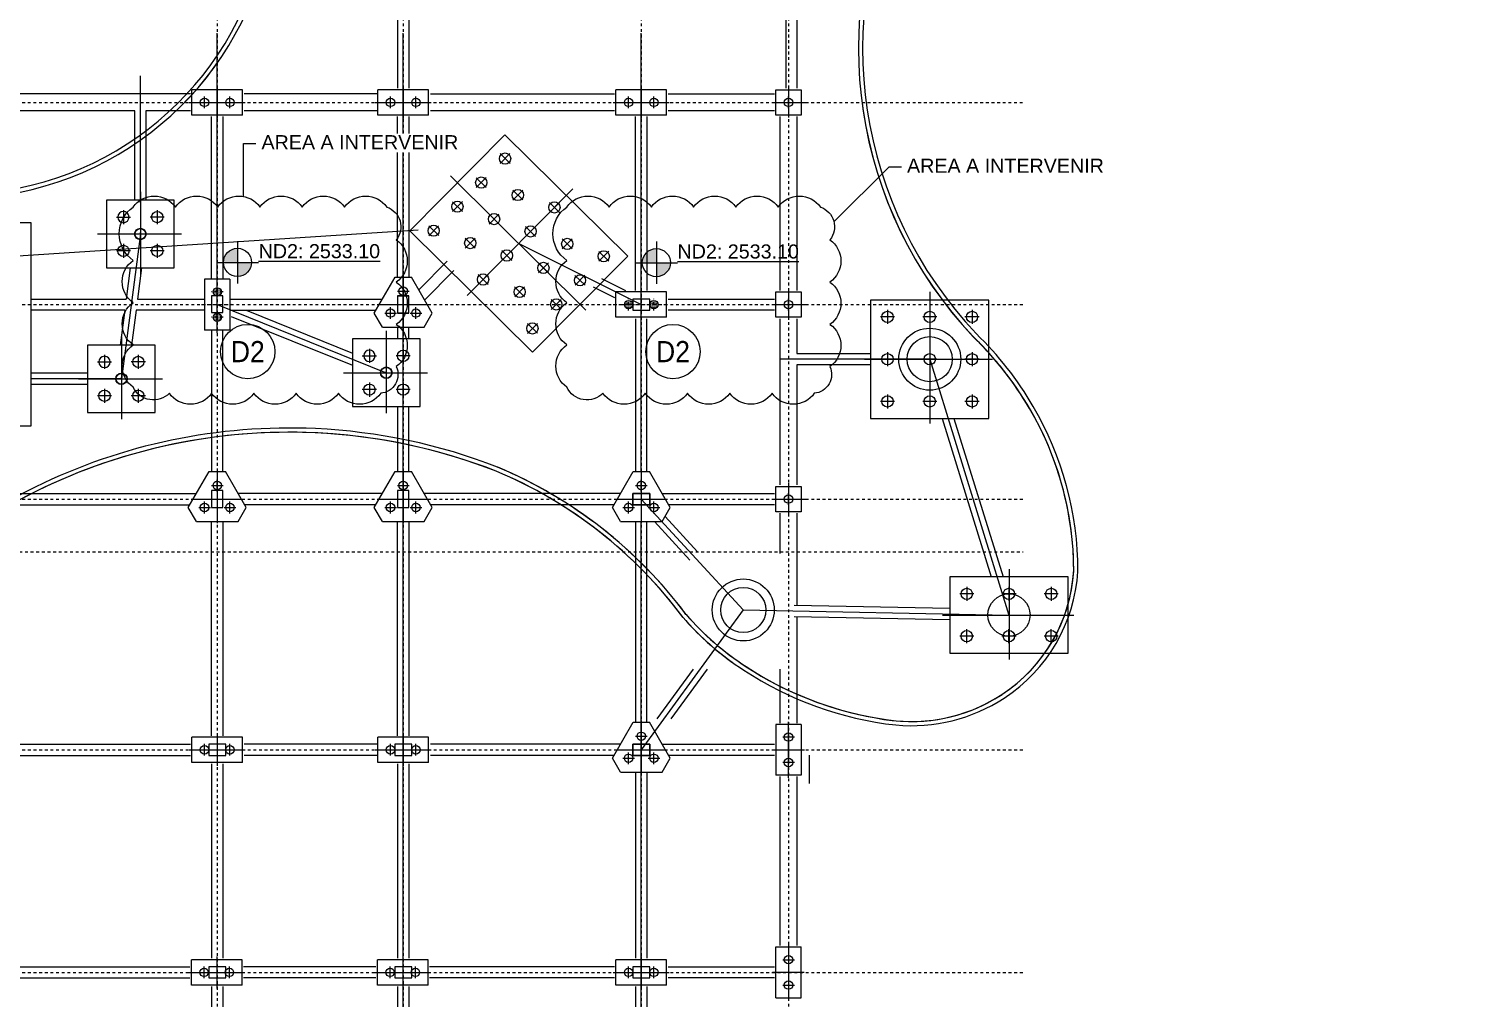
# Model space of a CAD drawing. Header units: millimetres. Extents: x 569 to 667, y -103 to 12.
# Drawn here: x 616.6 to 667.3, y -55.8 to -21.4 of the extents above; entities that cross this region are included whole.
import ezdxf
from ezdxf.enums import TextEntityAlignment as Align

# ---------------------------------------------------------------- set-up
doc = ezdxf.new("R2010")
doc.units = ezdxf.units.MM
doc.header["$LTSCALE"] = 0.0003
doc.linetypes.add('CENTER2', pattern=[1.125, 0.75, -0.125, 0.125, -0.125])
doc.linetypes.add('DASHDOT', pattern=[1, 0.5, -0.25, 0, -0.25])
for name, color, linetype in [('EE-5', 7, 'Continuous'), ('EE-EJES', 8, 'DASHDOT'), ('EE-PILOTE', 3, 'Continuous'), ('EE-TEXTO 1', 4, 'Continuous'), ('EE-TEXTO 2', 2, 'Continuous'), ('RE-DADO', 130, 'Continuous'), ('RE-SOMBRAS', 254, 'Continuous'), ('SIM-ACHURADO', 8, 'Continuous'), ('SIM-CONCRETO', 4, 'Continuous'), ('SIM-COTAS', 1, 'Continuous'), ('SIM-TRASFONDO', 254, 'Continuous')]:
    doc.layers.add(name, color=color, linetype=linetype)
doc.styles.add('ARIAL EE', font='arial.ttf')
doc.dimstyles.new('RE - STANDAR', dxfattribs={"dimtxt": 0.002, "dimasz": 0.0015, "dimexe": 0.001, "dimexo": 0.0015, "dimgap": 0.0005, "dimtad": 1, "dimzin": 4, "dimdsep": 46, "dimtxsty": 'ARIAL EE', "dimcen": 0, "dimclrd": 1, "dimclre": 1, "dimclrt": 2, "dimadec": 0, "dimazin": 0, "dimtfac": 1, "dimtix": 1, "dimtofl": 0, "dimtmove": 1, "dimatfit": 2, "dimfxl": 0.0015, "dimtolj": 1, "dimtzin": 4, "dimlwd": -1, "dimlwe": -1, "dimarcsym": 2})

# ---------------------------------------------------------------- blocks, each defined once
blk = doc.blocks.new('ITEM_EJES')
at = {"layer": 'EE-5'}
blk.add_circle((0, 0), 3.86, dxfattribs=at)
at = {"layer": 'EE-TEXTO 1', "style": 'ARIAL EE', "flags": 4}
blk.add_attdef('EJE', text='', height=3, dxfattribs=at).set_placement((0, 0), align=Align.MIDDLE_CENTER)
blk = doc.blocks.new('DADO 2.')
at = {"layer": 'RE-SOMBRAS'}
h = blk.add_hatch(dxfattribs=at)
h.set_pattern_fill('DOTS', color=256, scale=0.01)
h.set_pattern_definition([(0, (-3.227174, -4.161535), (0.0079375, 0.015875), [0, -0.015875])])
h.paths.add_polyline_path([(925635.311, 75011.74, 0.414214), (925635.161, 75011.59), (925635.311, 75011.59)])
h.paths.add_polyline_path([(925635.311, 75011.74), (925635.311, 75011.59), (925635.461, 75011.59, 0.414214)])
h.paths.add_polyline_path([(925635.461, 75011.59), (925635.311, 75011.59), (925635.311, 75011.44, 0.414214)])
h.paths.add_polyline_path([(925635.311, 75011.59), (925635.161, 75011.59, 0.414214), (925635.311, 75011.44)])
h = blk.add_hatch(dxfattribs=at)
h.set_pattern_fill('DOTS', color=256, scale=0.01)
h.set_pattern_definition([(0, (-2.327174, -4.161535), (0.0079375, 0.015875), [0, -0.015875])])
h.paths.add_polyline_path([(925636.211, 75011.74, 0.414214), (925636.061, 75011.59), (925636.211, 75011.59)])
h.paths.add_polyline_path([(925636.211, 75011.74), (925636.211, 75011.59), (925636.361, 75011.59, 0.414214)])
h.paths.add_polyline_path([(925636.361, 75011.59), (925636.211, 75011.59), (925636.211, 75011.44, 0.414214)])
h.paths.add_polyline_path([(925636.211, 75011.59), (925636.061, 75011.59, 0.414214), (925636.211, 75011.44)])
at = {"layer": 'EE-EJES'}
for p, q in [((925635.761, 75012.148), (925635.761, 75011.019)), ((925634.761, 75011.59), (925636.754, 75011.59)), ((925635.104, 75011.59), (925635.518, 75011.59)), ((925635.311, 75011.383), (925635.311, 75011.798)), ((925636.004, 75011.59), (925636.418, 75011.59)), ((925636.211, 75011.383), (925636.211, 75011.798))]:
    blk.add_line(p, q, dxfattribs=at)
at = {"layer": 'EE-PILOTE', "ltscale": 2.5}
for centre in [(925635.311, 75011.59), (925636.211, 75011.59)]:
    blk.add_circle(centre, 0.15, dxfattribs=at)
at = {"layer": 'RE-DADO'}
for p, q in [((925634.861, 75011.14), (925634.861, 75012.04)), ((925636.661, 75012.04), (925634.861, 75012.04)), ((925636.661, 75011.14), (925636.661, 75012.04)), ((925636.661, 75011.14), (925634.861, 75011.14))]:
    blk.add_line(p, q, dxfattribs=at)
blk = doc.blocks.new('NIVEL PLANTA')
h = blk.add_hatch(color=256)
h.paths.add_polyline_path([(-2, 0), (0, 0), (0, 2, 0.414214)])
h.paths.add_polyline_path([(2, 0), (0, 0), (0, -2, 0.414214)])
for p, q in [((0, 3), (0, -3)), ((-3, 0), (3, 0))]:
    blk.add_line(p, q)
blk.add_circle((0, 0), 2)
at = {"layer": 'EE-TEXTO 2', "style": 'ARIAL EE'}
blk.add_attdef('NIVEL', (3, 0.59), '', height=2, dxfattribs=at)
blk = doc.blocks.new('PLANTA PILOTE')
at = {"layer": 'SIM-ACHURADO', "transparency": 33554687}
for points in [[(0.25, 0), (-0.25, 0)], [(0, 0.25), (0, -0.25)]]:
    blk.add_lwpolyline(points, dxfattribs=at)
blk.add_circle((0, 0), 0.2, dxfattribs=at)
blk = doc.blocks.new('TRASFONDO')
at = {"layer": 'SIM-TRASFONDO', "transparency": 33554687}
for p, q in [((51.547, 52.246), (51.547, 49.647)), ((51.947, 52.246), (51.947, 49.647)), ((65.32, 52.246), (65.32, 49.647)), ((65.72, 52.246), (65.72, 49.647)), ((45.147, 41.067), (45.147, 51.602)), ((51.747, 5.901), (51.747, 51.602)), ((51.747, 5.901), (51.747, 51.602)), ((60.195, 36.046), (60.195, 51.602)), ((42.419, 45.576), (42.419, 50.083)), ((44.197, 49.447), (37.397, 49.447)), ((44.247, 48.697), (44.247, 49.597)), ((46.047, 49.597), (44.247, 49.597)), ((44.697, 48.939), (44.697, 49.354)), ((45.147, 49.705), (45.147, 48.576)), ((45.597, 48.939), (45.597, 49.354)), ((46.047, 48.697), (46.047, 49.597)), ((50.815, 49.447), (46.097, 49.447)), ((50.847, 48.697), (50.847, 49.597)), ((52.647, 49.597), (50.847, 49.597)), ((51.297, 48.939), (51.297, 49.354)), ((51.747, 49.705), (51.747, 48.576)), ((52.197, 48.939), (52.197, 49.354)), ((52.647, 48.697), (52.647, 49.597)), ((52.715, 49.447), (59.245, 49.447)), ((59.295, 48.697), (59.295, 49.597)), ((61.095, 49.597), (59.295, 49.597)), ((59.745, 48.939), (59.745, 49.354)), ((60.195, 49.705), (60.195, 48.576)), ((60.645, 48.939), (60.645, 49.354)), ((61.095, 48.697), (61.095, 49.597)), ((61.145, 49.447), (64.92, 49.447)), ((64.97, 49.597), (65.87, 49.597)), ((64.97, 48.697), (64.97, 49.597)), ((65.42, 49.714), (65.42, 48.607)), ((65.42, 48.939), (65.42, 49.354)), ((65.87, 49.597), (65.87, 48.697)), ((42.219, 48.847), (37.397, 48.847)), ((42.219, 45.676), (42.219, 48.847)), ((44.197, 48.847), (42.619, 48.847)), ((42.619, 48.847), (42.619, 45.676)), ((44.147, 49.147), (46.14, 49.147)), ((44.489, 49.147), (44.904, 49.147)), ((45.389, 49.147), (45.804, 49.147)), ((50.815, 48.847), (46.097, 48.847)), ((50.747, 49.147), (52.74, 49.147)), ((51.089, 49.147), (51.504, 49.147)), ((51.989, 49.147), (52.404, 49.147)), ((59.245, 48.847), (52.715, 48.847)), ((59.195, 49.147), (61.189, 49.147)), ((59.538, 49.147), (59.952, 49.147)), ((60.438, 49.147), (60.852, 49.147)), ((64.92, 48.847), (61.145, 48.847)), ((64.856, 49.147), (66.03, 49.147)), ((65.213, 49.147), (65.627, 49.147)), ((46.047, 48.697), (44.247, 48.697)), ((44.947, 42.867), (44.947, 48.647)), ((45.347, 48.647), (45.347, 42.867)), ((52.647, 48.697), (50.847, 48.697)), ((51.547, 42.946), (51.547, 48.647)), ((51.947, 48.647), (51.947, 42.946)), ((61.095, 48.697), (59.295, 48.697)), ((59.995, 42.467), (59.995, 48.647)), ((60.395, 48.647), (60.395, 42.467)), ((65.87, 48.697), (64.97, 48.697)), ((65.12, 42.467), (65.12, 48.647)), ((65.72, 48.647), (65.72, 42.467)), ((53.421, 46.538), (58.232, 41.777)), ((43.619, 45.676), (41.219, 45.676)), ((41.219, 45.676), (41.219, 43.276)), ((42.419, 45.969), (42.419, 43.042)), ((43.619, 43.276), (43.619, 45.676)), ((57.761, 46.073), (54.014, 42.287)), ((38.547, 44.869), (34.347, 44.869)), ((38.547, 37.669), (38.547, 44.869)), ((35.717, 43.541), (52.278, 44.622)), ((40.9, 44.476), (43.881, 44.476)), ((42.419, 44.476), (41.747, 39.333)), ((42.419, 44.476), (42.419, 44.526)), ((42.419, 44.476), (42.477, 44.476)), ((55.847, 44.138), (60.195, 41.967)), ((41.219, 43.276), (43.619, 43.276)), ((42.061, 43.276), (41.916, 42.167)), ((42.464, 43.276), (42.319, 42.167)), ((52.298, 42.491), (53.312, 43.515)), ((52.506, 42.132), (53.544, 43.181)), ((50.72, 41.667), (51.458, 42.946)), ((51.458, 42.946), (52.036, 42.946)), ((51.747, 43.006), (51.747, 41.107)), ((51.747, 42.239), (51.747, 42.654)), ((52.774, 41.667), (52.036, 42.946)), ((58.787, 42.894), (59.641, 42.467)), ((38.547, 42.167), (41.553, 42.167)), ((41.553, 42.167), (41.916, 42.167)), ((42.319, 42.167), (44.697, 42.167)), ((45.347, 42.285), (44.947, 42.285)), ((44.947, 42.285), (44.947, 41.685)), ((45.347, 41.685), (45.347, 42.285)), ((45.597, 42.167), (51.008, 42.167)), ((51.539, 42.446), (51.954, 42.446)), ((51.947, 42.282), (51.547, 42.282)), ((51.547, 42.282), (51.547, 41.682)), ((51.947, 42.267), (51.547, 42.267)), ((51.547, 42.267), (51.547, 41.667)), ((51.947, 41.682), (51.947, 42.282)), ((51.947, 41.667), (51.947, 42.267)), ((58.49, 42.594), (59.245, 42.218)), ((60.495, 42.167), (59.895, 42.167)), ((59.895, 42.167), (59.895, 41.767)), ((60.495, 41.767), (60.495, 42.167)), ((61.145, 42.167), (64.92, 42.167)), ((64.97, 42.417), (65.87, 42.417)), ((64.97, 41.517), (64.97, 42.417)), ((65.42, 42.534), (65.42, 41.427)), ((65.42, 41.759), (65.42, 42.174)), ((65.87, 42.417), (65.87, 41.517)), ((72.532, 42.131), (68.332, 42.131)), ((68.332, 42.131), (68.332, 37.931)), ((70.432, 42.424), (70.432, 37.749)), ((72.532, 37.931), (72.532, 42.131)), ((41.553, 41.767), (38.547, 41.767)), ((41.864, 41.767), (41.553, 41.767)), ((41.864, 41.767), (41.702, 40.533)), ((42.267, 41.767), (42.106, 40.533)), ((44.697, 41.767), (42.267, 41.767)), ((44.947, 41.685), (45.347, 41.685)), ((45.147, 41.967), (51.146, 39.55)), ((45.597, 41.767), (50.777, 41.767)), ((45.647, 41.981), (45.682, 41.967)), ((46.179, 41.767), (49.946, 40.249)), ((51.008, 41.167), (50.72, 41.667)), ((50.823, 41.967), (52.67, 41.967)), ((51.089, 41.667), (51.504, 41.667)), ((51.297, 41.459), (51.297, 41.874)), ((51.547, 41.682), (51.947, 41.682)), ((51.547, 41.667), (51.947, 41.667)), ((51.989, 41.667), (52.404, 41.667)), ((52.197, 41.459), (52.197, 41.874)), ((52.486, 41.167), (52.774, 41.667)), ((59.895, 41.767), (60.495, 41.767)), ((64.92, 41.767), (61.145, 41.767)), ((64.856, 41.967), (66.03, 41.967)), ((65.213, 41.967), (65.627, 41.967)), ((68.932, 41.781), (68.932, 41.281)), ((70.432, 41.781), (70.432, 41.281)), ((71.932, 41.781), (71.932, 41.281)), ((45.647, 41.55), (49.946, 39.817)), ((51.008, 41.167), (52.486, 41.167)), ((51.547, 41.167), (51.547, 40.75)), ((51.947, 40.75), (51.947, 41.167)), ((59.995, 41.467), (59.995, 36.046)), ((60.395, 36.046), (60.395, 41.467)), ((65.87, 41.517), (64.97, 41.517)), ((65.12, 35.567), (65.12, 41.467)), ((65.72, 41.467), (65.72, 40.231)), ((69.182, 41.531), (68.682, 41.531)), ((70.682, 41.531), (70.182, 41.531)), ((72.182, 41.531), (71.682, 41.531)), ((41.747, 40.825), (41.747, 37.898)), ((44.947, 41.067), (44.947, 36.046)), ((45.347, 36.046), (45.347, 41.067)), ((52.346, 40.75), (49.946, 40.75)), ((49.946, 40.75), (49.946, 38.35)), ((51.146, 41.042), (51.146, 38.115)), ((52.346, 38.35), (52.346, 40.75)), ((42.947, 40.533), (40.547, 40.533)), ((40.547, 40.533), (40.547, 38.133)), ((42.947, 38.133), (42.947, 40.533)), ((65.72, 40.231), (68.332, 40.231)), ((68.932, 40.281), (68.932, 39.781)), ((70.432, 40.281), (70.432, 39.781)), ((71.932, 40.281), (71.932, 39.781)), ((51.146, 39.55), (51.146, 39.599)), ((51.146, 39.55), (51.146, 39.599)), ((70.432, 40.031), (65.12, 40.031)), ((68.332, 39.831), (65.72, 39.831)), ((65.72, 39.831), (65.72, 35.567)), ((68.12, 40.031), (72.66, 40.031)), ((69.182, 40.031), (68.682, 40.031)), ((70.682, 40.031), (70.182, 40.031)), ((70.432, 40.031), (73.243, 30.95)), ((72.182, 40.031), (71.682, 40.031)), ((40.547, 39.533), (38.547, 39.533)), ((41.747, 39.333), (38.547, 39.333)), ((40.547, 39.133), (38.547, 39.133)), ((40.229, 39.333), (43.209, 39.333)), ((41.747, 39.333), (41.747, 39.382)), ((41.747, 39.333), (41.747, 39.382)), ((41.747, 39.333), (41.805, 39.333)), ((41.747, 39.333), (41.805, 39.333)), ((49.628, 39.55), (52.608, 39.55)), ((51.146, 39.55), (51.204, 39.55)), ((51.146, 39.55), (51.204, 39.55)), ((68.932, 38.781), (68.932, 38.281)), ((70.432, 38.781), (70.432, 38.281)), ((71.932, 38.781), (71.932, 38.281)), ((40.547, 38.133), (42.947, 38.133)), ((49.946, 38.35), (52.346, 38.35)), ((51.547, 38.35), (51.547, 36.046)), ((51.947, 36.046), (51.947, 38.35)), ((69.182, 38.531), (68.682, 38.531)), ((70.682, 38.531), (70.182, 38.531)), ((72.182, 38.531), (71.682, 38.531)), ((34.347, 37.669), (38.547, 37.669)), ((68.332, 37.931), (72.532, 37.931)), ((70.872, 37.931), (72.616, 32.3)), ((71.291, 37.931), (73.034, 32.3)), ((44.12, 34.767), (44.858, 36.046)), ((44.858, 36.046), (45.436, 36.046)), ((45.147, 36.106), (45.147, 34.207)), ((46.174, 34.767), (45.436, 36.046)), ((50.72, 34.767), (51.458, 36.046)), ((51.458, 36.046), (52.036, 36.046)), ((51.747, 36.106), (51.747, 34.207)), ((52.774, 34.767), (52.036, 36.046)), ((59.168, 34.767), (59.906, 36.046)), ((59.906, 36.046), (60.484, 36.046)), ((60.195, 36.106), (60.195, 34.207)), ((61.222, 34.767), (60.484, 36.046)), ((44.939, 35.546), (45.354, 35.546)), ((45.147, 35.339), (45.147, 35.754)), ((51.539, 35.546), (51.954, 35.546)), ((51.747, 35.339), (51.747, 35.754)), ((59.988, 35.546), (60.402, 35.546)), ((60.195, 35.339), (60.195, 35.754)), ((65.42, 35.634), (65.42, 34.527)), ((37.186, 35.267), (44.408, 35.267)), ((38.895, 35.425), (38.76, 35.359)), ((44.223, 35.067), (46.07, 35.067)), ((45.347, 35.367), (44.947, 35.367)), ((44.947, 35.367), (44.947, 34.767)), ((45.347, 35.367), (44.947, 35.367)), ((44.947, 35.367), (44.947, 34.767)), ((45.347, 34.767), (45.347, 35.367)), ((45.347, 34.767), (45.347, 35.367)), ((51.008, 35.267), (45.886, 35.267)), ((50.823, 35.067), (52.67, 35.067)), ((51.947, 35.367), (51.547, 35.367)), ((51.547, 35.367), (51.547, 34.767)), ((51.947, 35.367), (51.547, 35.367)), ((51.547, 35.367), (51.547, 34.767)), ((51.947, 34.767), (51.947, 35.367)), ((51.947, 34.767), (51.947, 35.367)), ((59.456, 35.267), (52.486, 35.267)), ((59.272, 35.067), (61.118, 35.067)), ((59.895, 35.267), (60.495, 35.267)), ((59.895, 34.867), (59.895, 35.267)), ((60.495, 35.267), (59.895, 35.267)), ((59.895, 35.267), (59.895, 34.867)), ((60.195, 35.067), (63.814, 31.129)), ((60.495, 35.267), (60.495, 34.867)), ((60.495, 34.867), (60.495, 35.267)), ((60.934, 35.267), (64.92, 35.267)), ((64.856, 35.067), (66.03, 35.067)), ((64.97, 35.517), (65.87, 35.517)), ((64.97, 34.617), (64.97, 35.517)), ((65.213, 35.067), (65.627, 35.067)), ((65.42, 34.859), (65.42, 35.274)), ((65.87, 35.517), (65.87, 34.617)), ((37.417, 34.867), (44.177, 34.867)), ((44.408, 34.267), (44.12, 34.767)), ((44.489, 34.767), (44.904, 34.767)), ((44.697, 34.559), (44.697, 34.974)), ((44.947, 34.767), (45.347, 34.767)), ((44.947, 34.767), (45.347, 34.767)), ((45.389, 34.767), (45.804, 34.767)), ((45.597, 34.559), (45.597, 34.974)), ((45.886, 34.267), (46.174, 34.767)), ((50.777, 34.867), (46.117, 34.867)), ((51.008, 34.267), (50.72, 34.767)), ((51.089, 34.767), (51.504, 34.767)), ((51.297, 34.559), (51.297, 34.974)), ((51.547, 34.767), (51.947, 34.767)), ((51.547, 34.767), (51.947, 34.767)), ((51.989, 34.767), (52.404, 34.767)), ((52.197, 34.559), (52.197, 34.974)), ((52.486, 34.267), (52.774, 34.767)), ((59.225, 34.867), (52.717, 34.867)), ((59.456, 34.267), (59.168, 34.767)), ((59.538, 34.767), (59.952, 34.767)), ((59.745, 34.559), (59.745, 34.974)), ((60.495, 34.867), (59.895, 34.867)), ((59.895, 34.867), (60.495, 34.867)), ((60.438, 34.767), (60.852, 34.767)), ((60.645, 34.559), (60.645, 34.974)), ((60.934, 34.267), (61.222, 34.767)), ((64.92, 34.867), (61.165, 34.867)), ((65.87, 34.617), (64.97, 34.617)), ((65.12, 33.129), (65.12, 34.567)), ((65.72, 34.567), (65.72, 31.293)), ((44.408, 34.267), (45.886, 34.267)), ((44.947, 26.667), (44.947, 34.267)), ((45.347, 34.267), (45.347, 26.667)), ((51.008, 34.267), (52.486, 34.267)), ((51.547, 26.667), (51.547, 34.267)), ((51.947, 34.267), (51.947, 26.667)), ((59.456, 34.267), (60.934, 34.267)), ((59.995, 34.267), (59.995, 27.146)), ((60.195, 5.901), (60.195, 34.267)), ((60.395, 27.146), (60.395, 34.267)), ((60.659, 34.267), (61.915, 32.9)), ((61.037, 34.446), (62.19, 33.192)), ((73.245, 32.582), (73.245, 29.377)), ((75.345, 32.3), (71.145, 32.3)), ((71.145, 32.3), (71.145, 29.6)), ((75.345, 29.6), (75.345, 32.3)), ((71.995, 31.7), (71.495, 31.7)), ((71.745, 31.95), (71.745, 31.45)), ((73.493, 31.7), (72.993, 31.7)), ((73.243, 31.95), (73.243, 31.45)), ((74.995, 31.7), (74.495, 31.7)), ((74.745, 31.95), (74.745, 31.45)), ((63.814, 31.129), (60.195, 26.167)), ((63.814, 31.129), (73.243, 30.95)), ((65.615, 31.295), (71.145, 31.19)), ((61.679, 30.86), (61.679, 30.86)), ((65.615, 30.895), (71.145, 30.79)), ((65.72, 30.893), (65.72, 27.117)), ((70.886, 30.95), (75.548, 30.95)), ((71.745, 29.95), (71.745, 30.45)), ((73.243, 29.95), (73.243, 30.45)), ((74.745, 29.95), (74.745, 30.45)), ((71.995, 30.2), (71.495, 30.2)), ((73.493, 30.2), (72.993, 30.2)), ((74.995, 30.2), (74.495, 30.2)), ((71.145, 29.6), (75.345, 29.6)), ((62.035, 29.029), (60.75, 27.267)), ((62.53, 29.029), (61.245, 27.267)), ((65.12, 27.117), (65.12, 29.029)), ((59.168, 25.867), (59.906, 27.146)), ((59.906, 27.146), (60.484, 27.146)), ((60.195, 27.206), (60.195, 25.307)), ((61.222, 25.867), (60.484, 27.146)), ((65.87, 27.067), (64.97, 27.067)), ((64.97, 27.067), (64.97, 25.267)), ((65.42, 25.167), (65.42, 27.16)), ((65.87, 27.067), (65.87, 25.267)), ((44.247, 25.717), (44.247, 26.617)), ((46.047, 26.617), (44.247, 26.617)), ((45.147, 26.725), (45.147, 25.595)), ((46.047, 25.717), (46.047, 26.617)), ((50.847, 25.717), (50.847, 26.617)), ((52.647, 26.617), (50.847, 26.617)), ((51.747, 26.725), (51.747, 25.595)), ((52.647, 25.717), (52.647, 26.617)), ((59.988, 26.646), (60.402, 26.646)), ((60.195, 26.439), (60.195, 26.854)), ((65.627, 26.617), (65.213, 26.617)), ((65.42, 26.409), (65.42, 26.824)), ((65.42, 26.567), (65.42, 25.767)), ((37.186, 26.367), (44.197, 26.367)), ((37.417, 25.967), (44.197, 25.967)), ((44.147, 26.167), (46.14, 26.167)), ((44.489, 26.167), (44.904, 26.167)), ((44.697, 25.959), (44.697, 26.374)), ((45.447, 26.367), (44.847, 26.367)), ((44.847, 26.367), (44.847, 25.967)), ((44.847, 25.967), (45.447, 25.967)), ((45.389, 26.167), (45.804, 26.167)), ((45.447, 25.967), (45.447, 26.367)), ((45.597, 25.959), (45.597, 26.374)), ((50.815, 26.367), (46.097, 26.367)), ((50.815, 25.967), (46.097, 25.967)), ((50.747, 26.167), (52.74, 26.167)), ((51.089, 26.167), (51.504, 26.167)), ((51.297, 25.959), (51.297, 26.374)), ((52.047, 26.367), (51.447, 26.367)), ((51.447, 26.367), (51.447, 25.967)), ((51.447, 25.967), (52.047, 25.967)), ((51.989, 26.167), (52.404, 26.167)), ((52.047, 25.967), (52.047, 26.367)), ((52.197, 25.959), (52.197, 26.374)), ((59.456, 26.367), (52.715, 26.367)), ((59.225, 25.967), (52.715, 25.967)), ((59.272, 26.167), (61.118, 26.167)), ((59.745, 25.659), (59.745, 26.074)), ((59.895, 26.367), (60.495, 26.367)), ((59.895, 25.967), (59.895, 26.367)), ((60.495, 26.367), (59.895, 26.367)), ((59.895, 26.367), (59.895, 25.967)), ((60.495, 26.367), (59.895, 26.367)), ((59.895, 26.367), (59.895, 25.967)), ((60.495, 25.967), (59.895, 25.967)), ((59.895, 25.967), (60.495, 25.967)), ((59.895, 25.967), (60.495, 25.967)), ((60.495, 26.367), (60.495, 25.967)), ((60.495, 25.967), (60.495, 26.367)), ((60.495, 25.967), (60.495, 26.367)), ((60.645, 25.659), (60.645, 26.074)), ((60.934, 26.367), (64.92, 26.367)), ((64.92, 25.967), (61.165, 25.967)), ((64.862, 26.167), (65.991, 26.167)), ((65.295, 26.167), (65.545, 26.167)), ((65.42, 25.509), (65.42, 25.924)), ((66.161, 24.97), (66.161, 25.97)), ((46.047, 25.717), (44.247, 25.717)), ((44.947, 25.667), (44.947, 18.767)), ((45.347, 25.667), (45.347, 18.767)), ((52.647, 25.717), (50.847, 25.717)), ((51.547, 25.667), (51.547, 18.767)), ((51.947, 25.667), (51.947, 18.767)), ((59.456, 25.367), (59.168, 25.867)), ((59.538, 25.867), (59.952, 25.867)), ((60.438, 25.867), (60.852, 25.867)), ((60.934, 25.367), (61.222, 25.867)), ((65.627, 25.717), (65.213, 25.717)), ((59.456, 25.367), (60.934, 25.367)), ((59.995, 25.367), (59.995, 18.767)), ((60.395, 25.367), (60.395, 18.767)), ((65.87, 25.267), (64.97, 25.267)), ((65.12, 19.217), (65.12, 25.217)), ((65.72, 25.217), (65.72, 19.217)), ((45.129, 18.825), (45.129, 17.695)), ((51.729, 18.825), (51.729, 17.695)), ((60.195, 18.825), (60.195, 17.695)), ((64.97, 19.167), (65.87, 19.167)), ((64.97, 17.367), (64.97, 19.167)), ((65.42, 19.266), (65.42, 17.273)), ((65.42, 18.924), (65.42, 18.509)), ((65.87, 17.367), (65.87, 19.167)), ((37.186, 18.467), (44.179, 18.467)), ((44.129, 18.267), (46.122, 18.267)), ((44.229, 17.817), (44.229, 18.717)), ((46.029, 18.717), (44.229, 18.717)), ((44.471, 18.267), (44.886, 18.267)), ((44.679, 18.059), (44.679, 18.474)), ((45.447, 18.467), (44.847, 18.467)), ((44.847, 18.467), (44.847, 18.067)), ((45.371, 18.267), (45.786, 18.267)), ((45.447, 18.067), (45.447, 18.467)), ((45.579, 18.059), (45.579, 18.474)), ((46.029, 17.817), (46.029, 18.717)), ((50.779, 18.467), (46.079, 18.467)), ((50.729, 18.267), (52.722, 18.267)), ((50.829, 17.817), (50.829, 18.717)), ((52.629, 18.717), (50.829, 18.717)), ((51.071, 18.267), (51.486, 18.267)), ((51.279, 18.059), (51.279, 18.474)), ((52.047, 18.467), (51.447, 18.467)), ((51.447, 18.467), (51.447, 18.067)), ((51.971, 18.267), (52.386, 18.267)), ((52.047, 18.067), (52.047, 18.467)), ((52.179, 18.059), (52.179, 18.474)), ((52.629, 17.817), (52.629, 18.717)), ((59.245, 18.467), (52.679, 18.467)), ((59.195, 18.267), (61.189, 18.267)), ((59.295, 17.817), (59.295, 18.717)), ((61.095, 18.717), (59.295, 18.717)), ((59.538, 18.267), (59.952, 18.267)), ((59.745, 18.059), (59.745, 18.474)), ((60.495, 18.467), (59.895, 18.467)), ((59.895, 18.467), (59.895, 18.067)), ((60.438, 18.267), (60.852, 18.267)), ((60.495, 18.067), (60.495, 18.467)), ((60.645, 18.059), (60.645, 18.474)), ((61.095, 17.817), (61.095, 18.717)), ((61.145, 18.467), (64.92, 18.467)), ((65.978, 18.267), (64.849, 18.267)), ((65.213, 18.717), (65.627, 18.717)), ((37.417, 18.067), (44.179, 18.067)), ((46.029, 17.817), (44.229, 17.817)), ((44.847, 18.067), (45.447, 18.067)), ((44.947, 17.767), (44.947, 11.248)), ((45.347, 17.767), (45.347, 11.248)), ((50.779, 18.067), (46.079, 18.067)), ((52.629, 17.817), (50.829, 17.817)), ((51.447, 18.067), (52.047, 18.067)), ((51.547, 17.767), (51.547, 11.267)), ((51.947, 17.767), (51.947, 11.267)), ((59.245, 18.067), (52.679, 18.067)), ((61.095, 17.817), (59.295, 17.817)), ((59.895, 18.067), (60.495, 18.067)), ((59.995, 17.767), (59.995, 10.817)), ((60.395, 17.767), (60.395, 10.817)), ((64.92, 18.067), (61.145, 18.067)), ((65.213, 17.817), (65.627, 17.817)), ((65.42, 18.024), (65.42, 17.609)), ((64.97, 17.367), (65.87, 17.367))]:
    blk.add_line(p, q, dxfattribs=at)
blk.add_lwpolyline([(56.337, 40.276), (59.713, 43.688), (55.356, 47.999), (51.981, 44.588)], close=True, dxfattribs=at)
for points in [[(55.538, 46.975), (55.183, 47.327)], [(55.185, 46.973), (55.536, 47.329)], [(54.694, 46.122), (54.339, 46.474)], [(54.341, 46.12), (54.692, 46.476)], [(55.637, 46.033), (55.993, 45.682)], [(55.99, 46.036), (55.639, 45.68)], [(53.85, 45.269), (53.495, 45.621)], [(53.848, 45.623), (53.496, 45.268)], [(54.793, 45.181), (55.149, 44.829)], [(55.146, 45.183), (54.795, 44.827)], [(57.29, 45.242), (56.934, 45.593)], [(56.936, 45.24), (57.288, 45.596)], [(53.006, 44.416), (52.651, 44.768)], [(53.004, 44.77), (52.652, 44.415)], [(56.446, 44.389), (56.09, 44.74)], [(56.092, 44.387), (56.444, 44.743)], [(53.949, 44.328), (54.304, 43.976)], [(54.302, 44.33), (53.951, 43.974)], [(57.744, 43.948), (57.389, 44.3)], [(57.743, 44.301), (57.391, 43.946)], [(55.601, 43.536), (55.246, 43.888)], [(55.6, 43.889), (55.248, 43.534)], [(58.687, 43.859), (59.042, 43.507)], [(58.689, 43.506), (59.041, 43.861)], [(56.9, 43.095), (56.545, 43.447)], [(56.899, 43.448), (56.547, 43.093)], [(54.757, 42.683), (54.402, 43.035)], [(54.756, 43.036), (54.404, 42.681)], [(57.843, 43.006), (58.198, 42.654)], [(57.845, 42.653), (58.197, 43.008)], [(56.056, 42.242), (55.701, 42.594)], [(56.055, 42.596), (55.703, 42.241)], [(56.999, 42.153), (57.354, 41.802)], [(57.352, 42.155), (57.001, 41.799)], [(56.154, 41.3), (56.51, 40.949)], [(56.508, 41.302), (56.157, 40.946)]]:
    blk.add_lwpolyline(points, dxfattribs=at)
for centre, radius in [((44.697, 49.147), 0.15), ((45.597, 49.147), 0.15), ((51.297, 49.147), 0.15), ((52.197, 49.147), 0.15), ((59.745, 49.147), 0.15), ((60.645, 49.147), 0.15), ((65.42, 49.147), 0.15), ((55.361, 47.151), 0.2), ((54.516, 46.298), 0.2), ((55.815, 45.858), 0.2), ((53.672, 45.445), 0.2), ((54.971, 45.005), 0.2), ((57.112, 45.418), 0.2), ((42.419, 44.476), 0.204), ((42.419, 44.476), 0.191), ((52.828, 44.592), 0.2), ((56.268, 44.565), 0.2), ((54.127, 44.152), 0.2), ((57.567, 44.124), 0.2), ((55.424, 43.712), 0.2), ((58.865, 43.683), 0.2), ((56.723, 43.271), 0.2), ((54.58, 42.859), 0.2), ((58.021, 42.83), 0.2), ((51.747, 42.446), 0.15), ((55.879, 42.418), 0.2), ((57.176, 41.977), 0.2), ((65.42, 41.967), 0.15), ((51.297, 41.667), 0.15), ((52.197, 41.667), 0.15), ((68.932, 41.531), 0.2), ((70.432, 41.531), 0.2), ((71.932, 41.531), 0.2), ((56.332, 41.124), 0.2), ((70.432, 40.031), 1.1), ((70.432, 40.031), 0.8), ((68.932, 40.031), 0.2), ((70.432, 40.031), 0.2), ((71.932, 40.031), 0.2), ((51.146, 39.55), 0.204), ((51.146, 39.55), 0.204), ((51.146, 39.55), 0.191), ((51.146, 39.55), 0.191), ((41.747, 39.333), 0.204), ((41.747, 39.333), 0.204), ((41.747, 39.333), 0.191), ((41.747, 39.333), 0.191), ((68.932, 38.531), 0.2), ((70.432, 38.531), 0.2), ((71.932, 38.531), 0.2), ((45.147, 35.546), 0.15), ((51.747, 35.546), 0.15), ((60.195, 35.546), 0.15), ((65.42, 35.067), 0.15), ((44.697, 34.767), 0.15), ((45.597, 34.767), 0.15), ((51.297, 34.767), 0.15), ((52.197, 34.767), 0.15), ((59.745, 34.767), 0.15), ((60.645, 34.767), 0.15), ((63.814, 31.129), 1.1), ((63.814, 31.129), 0.8), ((71.745, 31.7), 0.2), ((73.243, 30.95), 0.75), ((73.243, 31.7), 0.2), ((74.745, 31.7), 0.2), ((71.745, 30.2), 0.2), ((73.243, 30.2), 0.2), ((74.745, 30.2), 0.2), ((60.195, 26.646), 0.15), ((65.42, 26.617), 0.15), ((44.697, 26.167), 0.15), ((45.597, 26.167), 0.15), ((51.297, 26.167), 0.15), ((52.197, 26.167), 0.15), ((59.745, 25.867), 0.15), ((60.645, 25.867), 0.15), ((65.42, 25.717), 0.15), ((65.42, 18.717), 0.15), ((44.679, 18.267), 0.15), ((45.579, 18.267), 0.15), ((51.279, 18.267), 0.15), ((52.179, 18.267), 0.15), ((59.745, 18.267), 0.15), ((60.645, 18.267), 0.15), ((65.42, 17.817), 0.15)]:
    blk.add_circle(centre, radius, dxfattribs=at)
for centre, radius, start, end in [((82.823, 51.076), 14.923, 153.8654, 223.347), ((82.823, 51.076), 14.922, 153.8654, 223.3662), ((82.823, 51.076), 14.773, 153.8683, 223.3334), ((82.823, 51.076), 14.773, 153.8683, 223.3334), ((35.887, 57.055), 11.322, 202.7328, 354.9907), ((35.887, 57.055), 11.322, 202.7329, 354.9828), ((35.887, 57.055), 11.172, 202.7563, 354.975), ((35.887, 57.055), 11.172, 202.7563, 354.975), ((63.823, 32.387), 11.736, 30.1379, 46.0264), ((63.823, 32.387), 11.736, 38.0425, 46.0046), ((63.823, 32.387), 11.886, 30.14, 46.0094), ((63.823, 32.387), 11.886, 30.14, 46.0094), ((64.05, 32.493), 11.492, 0.2519, 38.327), ((64.195, 32.526), 11.345, 359.9019, 30.4774), ((64.195, 32.526), 11.495, 359.879, 30.4752), ((64.195, 32.526), 11.495, 359.879, 30.4752), ((47.699, 17.171), 20.416, 87.3896, 116.1815), ((47.699, 17.171), 20.416, 68.7517, 87.3896), ((47.699, 17.171), 20.266, 68.7517, 117.663), ((47.699, 17.171), 20.266, 87.3896, 116.1815), ((47.699, 17.171), 20.266, 68.7573, 87.3896), ((48.86, 21.334), 15.971, 36.7007, 67.2297), ((48.86, 21.334), 15.971, 36.7007, 67.2297), ((48.855, 21.325), 15.981, 36.6336, 67.2247), ((48.86, 21.334), 16.121, 36.7202, 67.2369), ((48.86, 21.334), 16.121, 36.709, 67.2052), ((47.7, 17.17), 20.417, 116.182, 131.6444), ((47.7, 17.17), 20.267, 116.182, 131.6444), ((69.892, 32.863), 5.66, 303.2282, 356.3808), ((69.898, 32.862), 5.653, 303.2271, 356.7729), ((69.892, 32.863), 5.81, 303.2282, 356.4264), ((69.892, 32.863), 5.81, 303.2282, 356.4264), ((69.331, 37.509), 9.985, 220.889, 237.1378), ((69.389, 37.567), 10.068, 220.9437, 237.1184), ((69.331, 37.509), 10.135, 220.858, 237.1341), ((69.331, 37.509), 10.135, 220.858, 237.1341), ((69.36, 37.547), 10.183, 221.0443, 234.278), ((83.35, 56.063), 33.388, 232.513, 233.338), ((70.587, 39.258), 12.286, 236.6403, 263.6333), ((70.587, 39.258), 12.286, 236.6403, 263.6333), ((70.587, 39.258), 12.136, 236.6373, 263.6267), ((70.625, 39.37), 12.253, 236.8394, 260.0954), ((69.759, 33.079), 5.912, 257.877, 303.1991), ((69.78, 33.039), 6.018, 264.7016, 303.1981), ((69.78, 33.039), 6.018, 264.7016, 303.1981), ((69.78, 33.039), 5.868, 264.7149, 303.1977)]:
    blk.add_arc(centre, radius, start, end, dxfattribs=at)
at = {"layer": 'SIM-TRASFONDO', "transparency": 33554687, "xscale": -1}
for p in [(41.819, 45.076), (41.147, 39.933), (50.546, 40.15)]:
    blk.add_blockref('PLANTA PILOTE', p, dxfattribs=at)
at = {"layer": 'SIM-TRASFONDO', "transparency": 33554687}
for p in [(43.019, 45.076), (41.819, 43.876), (43.019, 43.876), (42.347, 39.933), (51.746, 40.15), (50.546, 38.95), (51.746, 38.95), (41.147, 38.733), (42.347, 38.733)]:
    blk.add_blockref('PLANTA PILOTE', p, dxfattribs=at)
blk = doc.blocks.new('EJES REFORMADOS')
at = {"layer": 'EE-EJES', "linetype": 'CENTER2', "ltscale": 100, "transparency": 33554687}
for p, q in [((54.649, 77.891), (54.649, 2.106)), ((61.249, 77.891), (61.249, 2.106)), ((69.697, 77.891), (69.697, 2.106)), ((74.922, 77.891), (74.922, 5.794)), ((1.928, 43.687), (83.255, 43.687)), ((1.932, 36.507), (83.255, 36.507)), ((1.932, 29.607), (83.255, 29.607)), ((2.028, 27.732), (83.255, 27.732)), ((1.932, 20.707), (83.255, 20.707)), ((1.932, 12.807), (83.255, 12.807))]:
    blk.add_line(p, q, dxfattribs=at)
blk = doc.blocks.new('A$C157E7C2F')
at = {"layer": 'SIM-COTAS', "transparency": 33554687}
for points in [[(51.281, 45.135, -0.520567), (52.781, 45.135, -0.520567), (54.281, 45.135, -0.520567), (55.781, 45.135, -0.520567), (57.281, 45.135, -0.520567), (58.781, 45.135, -0.520567), (60.281, 45.135, -0.520567), (60.618, 43.971, -0.520567), (60.618, 42.471, -0.520567), (60.618, 40.971, -0.520567), (60.618, 39.471, -0.520567), (60.065, 38.524, -0.520567), (58.565, 38.524, -0.520567), (57.065, 38.524, -0.520567), (55.565, 38.524, -0.520567), (54.065, 38.524, -0.520567), (52.565, 38.524, -0.520567), (51.281, 38.74, -0.520567), (51.281, 40.24, -0.520567), (51.281, 41.74, -0.520567), (51.281, 43.24, -0.520567)], [(66.67, 45.135, -0.520567), (68.17, 45.135, -0.520567), (69.67, 45.135, -0.520567), (71.17, 45.135, -0.520567), (72.67, 45.135, -0.520567), (74.17, 45.135, -0.520567), (75.67, 45.135, -0.520567), (76.006, 43.971, -0.520567), (76.006, 42.471, -0.520567), (76.006, 40.971, -0.520567), (76.006, 39.471, -0.520567), (75.453, 38.524, -0.520567), (73.953, 38.524, -0.520567), (72.453, 38.524, -0.520567), (70.953, 38.524, -0.520567), (69.453, 38.524, -0.520567), (67.953, 38.524, -0.520567), (66.67, 38.74, -0.520567), (66.67, 40.24, -0.520567), (66.67, 41.74, -0.520567), (66.67, 43.24, -0.520567)]]:
    blk.add_lwpolyline(points, format="xyb", close=True, dxfattribs=at)
at = {"transparency": 33554687, "rotation": 90}
blk.add_blockref('DADO 2.', (75065.854, -925594.091), dxfattribs=at)
at = {"transparency": 33554687}
blk.add_blockref('DADO 2.', (-925566.449, -74969.92), dxfattribs=at)
at = {"layer": 'EE-EJES', "transparency": 33554687}
ref = blk.add_blockref('ITEM_EJES', (55.348, 40.003), dxfattribs=dict(at, xscale=0.25, yscale=0.25, zscale=0.25))
ref.add_attrib('EJE', 'D2', dxfattribs={"layer": 'EE-TEXTO 1', "height": 0.75, "style": 'ARIAL EE', "width": 0.9, "flags": 4}).set_placement((55.348, 40.003), align=Align.MIDDLE_CENTER)
ref = blk.add_blockref('ITEM_EJES', (70.437, 40.003), dxfattribs=dict(at, xscale=0.25, yscale=0.25, zscale=0.25))
ref.add_attrib('EJE', 'D2', dxfattribs={"layer": 'EE-TEXTO 1', "height": 0.75, "style": 'ARIAL EE', "width": 0.9, "flags": 4}).set_placement((70.437, 40.003), align=Align.MIDDLE_CENTER)
at = {"layer": 'EE-TEXTO 2', "transparency": 33554687, "xscale": 0.25, "yscale": 0.25, "zscale": 0.25}
for p in [(54.983, 43.171), (69.847, 43.16)]:
    blk.add_blockref('NIVEL PLANTA', p, dxfattribs=at).add_auto_attribs({'NIVEL': '%%UND2: 2533.10'})
at = {"layer": 'SIM-TRASFONDO', "transparency": 33554687}
for name, p in [('EJES REFORMADOS', (-0.385, 5.163)), ('TRASFONDO', (9.117, -0.297))]:
    blk.add_blockref(name, p, dxfattribs=at)

msp = doc.modelspace()

# ---------------------------------------------------------------- hatches: boundary and pattern name
at = {"layer": 'SIM-ACHURADO'}
h = msp.add_hatch(dxfattribs=at)
h.set_pattern_fill('ANGLE', color=256)
h.set_pattern_definition([(0, (0, 0), (0, 6.985), [5.08, -1.905]), (90, (0, 0), (-6.985, 4e-16), [5.08, -1.905])])
h.paths.add_polyline_path([(667.296, -25.8692), (667.146, -25.8692)], flags=17)
edge = h.paths.add_edge_path()
edge.add_line((667.276, -26.0592), (667.276, -25.8892))
edge.add_line((667.276, -25.8892), (667.166, -25.8892))
edge.add_line((667.166, -25.8892), (667.166, -26.0592))
edge.add_line((667.146, -26.0592), (667.166, -26.0592))
edge.add_line((667.146, -25.8692), (667.146, -26.0592))
edge.add_line((667.146, -25.8692), (667.296, -25.8692))
edge.add_line((667.296, -25.8692), (667.296, -26.0592))
edge.add_line((667.296, -26.0592), (667.276, -26.0592))
edge = h.paths.add_edge_path(flags=17)
edge.add_line((667.276, -26.0592), (667.276, -25.8892))
edge.add_line((667.276, -26.0592), (667.296, -26.0592))
edge.add_line((667.296, -25.8692), (667.296, -26.0592))
edge.add_line((667.296, -25.8692), (667.146, -25.8692))
edge.add_line((667.146, -25.8692), (667.146, -26.0592))
edge.add_line((667.146, -26.0592), (667.166, -26.0592))
edge.add_line((667.166, -25.8892), (667.166, -26.0592))
edge.add_line((667.276, -25.8892), (667.166, -25.8892))

# ---------------------------------------------------------------- block references
at = {"layer": 'SIM-CONCRETO', "transparency": 33554687}
msp.add_blockref('A$C157E7C2F', (568.9865, -72.8908), dxfattribs=at)

# ---------------------------------------------------------------- next in the draw order: texts
at = {"layer": 'SIM-COTAS', "color": 2, "transparency": 33554687, "insert": (647.7295, -26.5391), "char_height": 0.5, "width": 8.619271, "attachment_point": 7, "style": 'ARIAL EE'}
msp.add_mtext('\\A1;AREA A INTERVENIR ', dxfattribs=at)

# ---------------------------------------------------------------- next in the draw order: leaders
at = {"layer": 'SIM-COTAS', "transparency": 33554687, "annotation_type": 0, "has_hookline": 1, "hookline_direction": 1, "horizontal_direction": (-1, 0, 0)}
for points in [[(624.1822, -27.3799), (624.1822, -25.4957), (624.6248, -25.4959)], [(645.1365, -28.2851), (647.0918, -26.3298), (647.5344, -26.3301)]]:
    msp.add_leader(points, dimstyle='RE - STANDAR', override={"dimscale": 0, "dimgap": 0.0005, "dimtad": 0}, dxfattribs=at)

# ---------------------------------------------------------------- next in the draw order: wipeouts: each hides what was drawn before it
at = {"transparency": 33554687}
msp.add_wipeout([(624.7775, -25.1604), (632.0642, -25.1403), (632.0642, -25.8065), (624.7775, -25.8267)], dxfattribs=at).dxf.layer = 'SIM-COTAS'

# ---------------------------------------------------------------- next in the draw order: texts
at = {"layer": 'SIM-COTAS', "color": 2, "transparency": 33554687, "insert": (624.8198, -25.7049), "char_height": 0.5, "width": 8.619271, "attachment_point": 7, "style": 'ARIAL EE'}
msp.add_mtext('\\A1;AREA A INTERVENIR ', dxfattribs=at)

doc.saveas('drawing.dxf')
